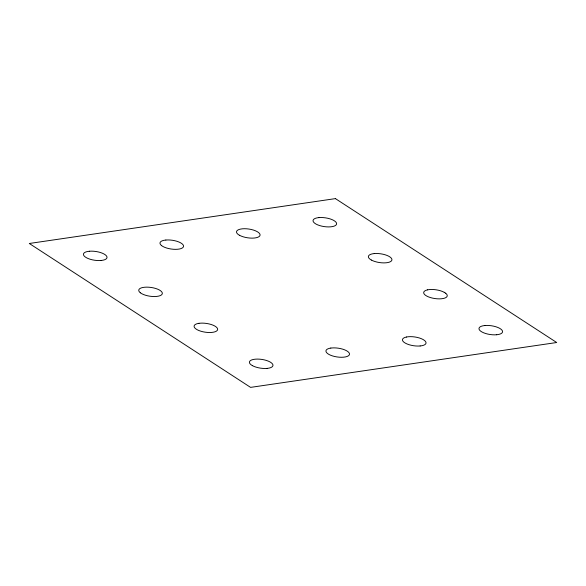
<?xml version="1.0" encoding="UTF-8"?>
<svg xmlns="http://www.w3.org/2000/svg" width="586" height="586" viewBox="0 0 586 586"><rect width="100%" height="100%" fill="white"/><g stroke="black" fill="none" stroke-linecap="round" stroke-linejoin="round"><path stroke-width="0.88" d="M427.597 289.836L429.553 289.55A11.896 4.417 8.4 0 1 444.247 292.326M406.391 337.023L408.347 336.738A11.896 4.417 8.4 0 1 423.063 339.506L424.469 340.422A11.896 4.417 8.4 0 1 422.096 345.681L420.147 345.974M318.916 217.596L316.96 217.882A11.896 4.417 8.4 0 0 314.631 223.156L316.008 224.072A11.896 4.417 8.4 0 0 330.731 226.826L332.672 226.548A11.896 4.417 8.4 0 0 335.031 221.281L333.624 220.358A11.896 4.417 8.4 0 0 318.93 217.611M165.853 240.026L163.897 240.319A11.896 4.417 8.4 0 0 161.568 245.585M89.321 251.248L87.365 251.533A11.896 4.417 8.4 0 0 85.007 256.793L86.413 257.715A11.896 4.417 8.4 0 0 101.144 260.477M101.129 260.477L103.085 260.191A11.896 4.417 8.4 0 0 105.443 254.925L104.037 254.009A11.896 4.417 8.4 0 0 89.306 251.248M374.234 253.57L372.278 253.863A11.896 4.417 8.4 0 0 369.949 259.129L371.326 260.045M484.871 325.523L482.915 325.809A11.896 4.417 8.4 0 0 480.557 331.075L481.963 331.991A11.896 4.417 8.4 0 0 496.694 334.752M496.672 334.752L498.627 334.467A11.896 4.417 8.4 0 0 500.993 329.2L499.587 328.285A11.896 4.417 8.4 0 0 484.856 325.523M267.084 368.404L269.04 368.118A11.896 4.417 8.4 0 0 271.399 362.851L269.992 361.928A11.896 4.417 8.4 0 0 255.306 359.181L253.328 359.452A11.896 4.417 8.4 0 0 250.998 364.726L252.376 365.642M444.269 292.311L445.682 293.227M239.476 235.286L238.062 234.363A11.896 4.417 8.4 0 1 240.465 229.111L242.384 228.811A11.896 4.417 8.4 0 1 257.108 231.587L258.507 232.495A11.896 4.417 8.4 0 1 256.141 237.755L254.185 238.048A11.896 4.417 8.4 0 1 239.498 235.279M161.531 245.578L162.945 246.501A11.896 4.417 8.4 0 0 177.675 249.255L179.616 248.977A11.896 4.417 8.4 0 0 181.975 243.71L180.569 242.794A11.896 4.417 8.4 0 0 165.867 240.04M140.318 292.773L141.731 293.689A11.896 4.417 8.4 0 0 156.462 296.45L158.403 296.164A11.896 4.417 8.4 0 0 160.762 290.905L159.355 289.982A11.896 4.417 8.4 0 0 144.661 287.235L142.691 287.506A11.896 4.417 8.4 0 0 140.325 292.773M267.099 368.396A11.896 4.417 8.4 0 1 252.398 365.635M420.162 345.967A11.896 4.417 8.4 0 1 405.461 343.206L404.018 342.29A11.896 4.417 8.4 0 1 406.428 337.031M427.619 289.85A11.896 4.417 8.4 0 0 425.253 295.11L426.645 296.018A11.896 4.417 8.4 0 0 441.353 298.779L443.309 298.494A11.896 4.417 8.4 0 0 445.675 293.227M371.348 260.038A11.896 4.417 8.4 0 0 386.049 262.799L387.991 262.521A11.896 4.417 8.4 0 0 390.357 257.254L388.943 256.331A11.896 4.417 8.4 0 0 374.249 253.584M198.947 323.311L198.009 323.479A11.896 4.417 8.4 0 0 195.68 328.753L197.05 329.669A11.896 4.417 8.4 0 0 211.78 332.423L213.722 332.137A11.896 4.417 8.4 0 0 216.08 326.878L214.674 325.955A11.896 4.417 8.4 0 0 199.98 323.208L198.947 323.311M330.797 348.069L329.859 348.238A11.896 4.417 8.4 0 0 327.53 353.512L328.907 354.427A11.896 4.417 8.4 0 0 343.63 357.182L345.572 356.903A11.896 4.417 8.4 0 0 347.93 351.637L346.524 350.714A11.896 4.417 8.4 0 0 331.83 347.967L330.797 348.069M335.419 198.617L29.3 243.483L250.581 387.383L556.7 342.517L335.419 198.617"/></g></svg>
